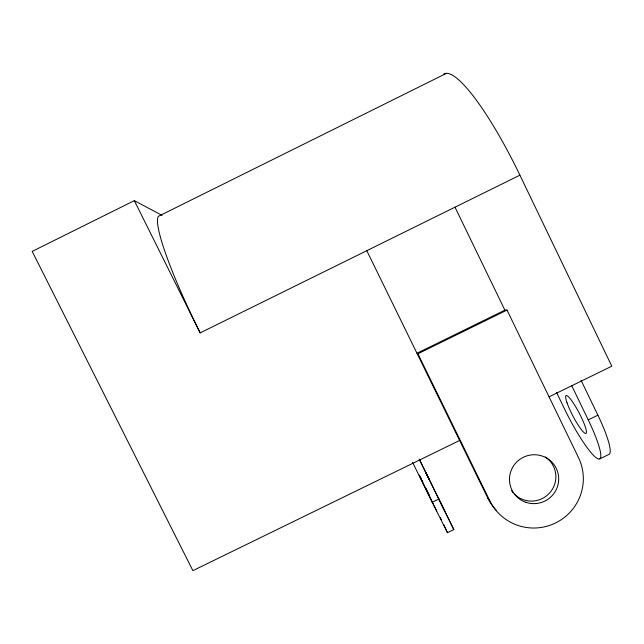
<?xml version="1.0" encoding="UTF-8"?>
<svg xmlns="http://www.w3.org/2000/svg" width="644" height="644" viewBox="0 0 644 644"><rect width="100%" height="100%" fill="white"/><g stroke="black" fill="none" stroke-linecap="round" stroke-linejoin="round"><path stroke-width="0.97" d="M162.055 215.37L134.322 200.638L32.2 251.393L192.886 570.648L459.623 440.472M446.421 73.352L158.295 216.368A128.671 16.527 63.2 0 0 200.171 332.884L519.901 175.168L611.8 366.203L549.082 396.809M504.88 310.142L416.966 353.258L417.908 353.789L489.786 500.766A49.322 48.823 -25.2 0 0 555.466 523.009A49.322 48.823 -25.2 0 0 578.497 457.618L507.029 310.086L504.88 310.142L455.002 207.183M417.908 353.789L507.029 310.086M556.625 392.599L564.844 409.576A49.991 8.13 62.3 0 0 597.833 458.761A49.991 8.13 62.3 0 0 588.238 419.864L597.882 415.171L581.025 380.258M412.562 462.303L432.213 502.272L438.806 499.06M432.213 502.272L447.451 532.677L453.819 529.585L419.453 459.534M599.814 458.858L609.071 454.358A50.007 8.646 62.2 0 0 597.882 415.171M366.798 250.685L487.886 498.255L489.786 500.766M419.22 475.022L420.138 476.697M420.58 477.566L421.458 479.313M435.883 509.251L436.745 510.958M421.909 480.207L422.802 482.002M434.072 505.629L435.521 508.527M134.322 200.638L200.171 332.884M453.819 529.585L419.164 459.083M433.637 504.735L419.711 476.117M429.427 479.885L425.523 471.947L428.864 478.774M440.504 502.489L444.215 510.024L438.604 498.569M425.764 487.999L427.326 491.171M427.713 491.96L429.315 495.22M571.808 385.861L588.238 419.864M440.416 517.712L441.631 520.239M443.644 524.441L445.237 527.79M445.584 528.531L447.451 532.677M443.644 74.245A129.5 25.229 64.8 0 1 519.901 175.168M496.138 510.137A48.654 48.171 -25.2 0 1 487.886 498.255M545.283 456.926A24.327 24.086 -25.2 0 1 550.298 492.209A24.327 24.086 -25.2 0 1 514.435 494.173M513.204 492.861A24.327 24.086 -25.2 0 1 511.545 490.736M525.947 502.328A24.665 24.408 -25.2 0 0 558.284 474.475A24.665 24.408 -25.2 0 0 518.058 460.758A24.665 24.408 -25.2 0 0 525.947 502.328M567.026 402.806A21.397 3.478 62.3 0 0 585.066 433.323A21.397 3.478 62.3 0 0 576.034 407.338A21.397 3.478 62.3 0 0 567.026 402.806"/></g></svg>
